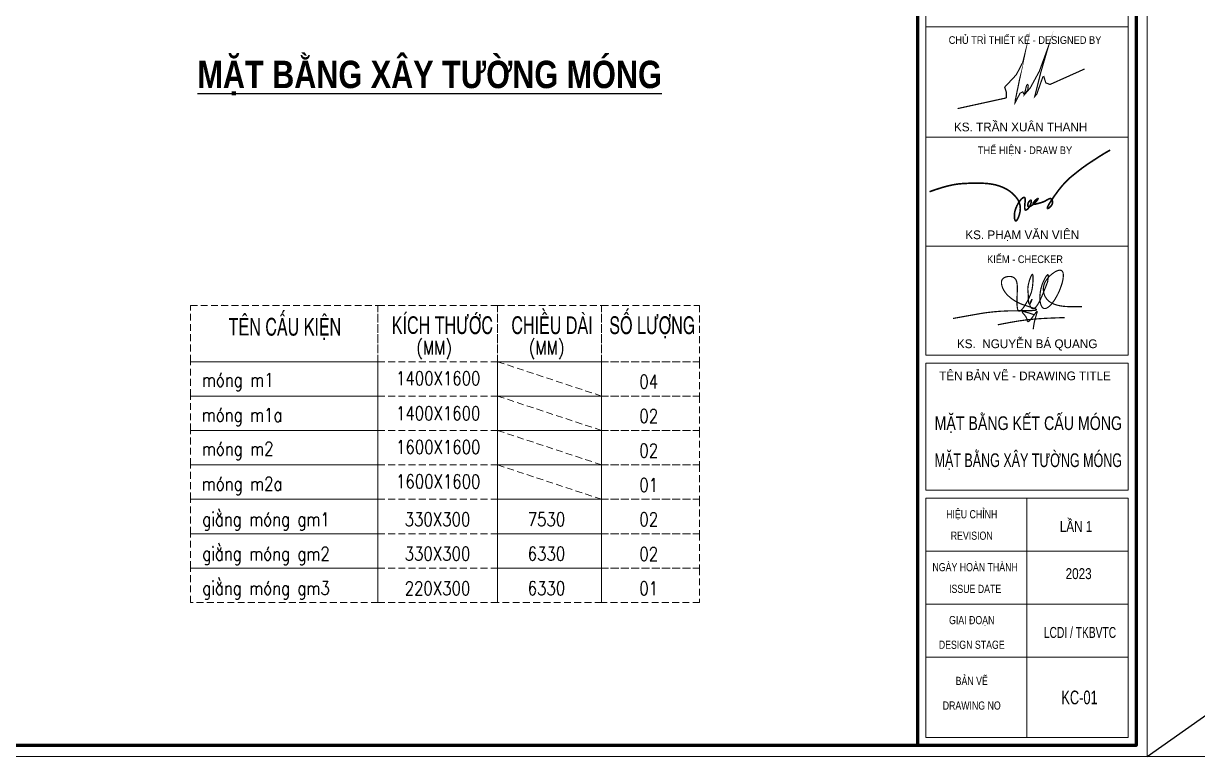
# Model space of a CAD drawing. Header units: millimetres. Extents: x -211129 to 461116, y -574633 to 115.
# Drawn here: x -161950 to -140490, y -561391 to -548000 of the extents above; entities that cross this region are included whole.
import ezdxf
from ezdxf.enums import TextEntityAlignment as Align

# ---------------------------------------------------------------- set-up
doc = ezdxf.new("R2010")
doc.units = ezdxf.units.MM
doc.header["$MEASUREMENT"] = 0
doc.linetypes.add('HIDDEN', pattern=[0.375, 0.25, -0.125])
doc.layers.get('Defpoints').update_dxf_attribs({"color": 1})
doc.layers.add('KCS_Plotter', color=11, linetype='Continuous', plot=False)
for name, color, linetype, lineweight in [('Khungten_LCDI', 7, 'Continuous', 5), ('LC ISO', 153, 'Continuous', 13), ('LC MANH DUT', 35, 'HIDDEN', 5), ('LC Net dam 1', 30, 'Continuous', 30), ('LC Net thay', 63, 'Continuous', 25), ('LC Text1', 3, 'Continuous', 20), ('LC Text2', 7, 'Continuous', 25)]:
    doc.layers.add(name, color=color, linetype=linetype, lineweight=lineweight)
doc.styles.add('Khungten', font='VHAVAN.TTF', dxfattribs={"width": 0.9, "height": 5000})
doc.styles.add('LC 1', font='VHAVANB.TTF')
doc.styles.add('LC 2', font='VHARIALN.TTF', dxfattribs={"width": 0.7})
doc.styles.add('LC 3', font='vnsimli.shx', dxfattribs={"width": 0.75})
doc.styles.add('LC3', font='VHARIALB.TTF', dxfattribs={"width": 0.8})
doc.styles.add('Title', font='VHBLACK.TTF', dxfattribs={"width": 0.8})
doc.styles.add('VNAVANTH', font='VHAVANB.TTF', dxfattribs={"width": 0.6})

# ---------------------------------------------------------------- blocks, each defined once
blk = doc.blocks.new('NGUYEN BA QUANG')
at = {"layer": 'LC ISO', "const_width": 54}
for points in [[(906, 1114, 0.006821), (929, 1272, 0.011774), (937, 1340, 0.026266), (938, 1394, 0.052103), (935, 1423, 0.076783), (930, 1436, 0.163971), (923, 1442, 0.170042), (914, 1442, 0.080479), (902, 1436, 0.05585), (881, 1417, 0.031056), (847, 1375, 0.025203), (791, 1286, 0.116129), (556, 476, 0.061974), (575, 166, 0.045365), (610, 47, 0.070676), (660, -41, 0.091415), (710, -86, 0.146905), (783, -104, 0.068448), (833, -95, 0.049636), (885, -72, 0.053986), (978, -6, 0.029209), (1056, 69, 0.021304), (1134, 162, 0.025491), (1250, 329, 0.068873), (1561, 1027, 0.01773), (1596, 1171, 0.037697), (1624, 1368, 0.029037), (1623, 1453, 0.04288), (1613, 1525, 0.066726), (1590, 1583, 0.100495), (1556, 1623, 0.111871), (1508, 1644, 0.054631), (1469, 1647, 0.041179), (1426, 1643, 0.04561), (1355, 1623, 0.04967), (1225, 1558, 0.109429), (829, 1164, 0.05047), (753, 1012, 0.368126), (1079, 156, 0.040655), (1223, 90, 0.031441), (1383, 42, 0.023503), (1557, 9, 0.017084), (1742, -10, 0.011936), (1936, -19, 0.009133), (2206, -21, 0.002915), (2480, -16)], [(-3416, -557, -0.001023), (-2231, -345, -0.008385), (-1869, -289, -0.026114), (-905, -212, -0.007166), (-491, -205, 0.001773), (-49, -203, 0.009736), (200, -197, 0.025773), (331, -186, 0.054465), (383, -173, 0.09183), (397, -166, 0.386262), (399, -152, 0.129793), (379, -135, 0.036801), (321, -108, 0.016128), (184, -59, -0.006736), (-183, 62, -0.023924), (-416, 154, -0.046785), (-684, 310, -0.041509), (-918, 503, -0.092678), (-1136, 813, -0.077778), (-1199, 1035, -0.070106), (-1196, 1141, -0.201572), (-1106, 1286, -0.091887), (-982, 1343, -0.118851), (-732, 1351, -0.227561), (-543, 1208, -0.055716), (-508, 1121, -0.035741), (-487, 1019, -0.022757), (-478, 904, -0.018678), (-477, 714, 0.005361), (-493, 294, 0.022501), (-487, 25, 0.024956), (-474, -85, 0.051878), (-451, -169, 0.084004), (-427, -209, 0.302699), (-372, -224, 0.091028), (-331, -204, 0.045769), (-285, -164, 0.031407), (-218, -87, 0.026473), (-114, 66, 0.038878), (124, 530, 0.063388), (207, 831, 0.030377), (243, 1236, 0.019395), (241, 1350, 0.050857), (231, 1429, 0.089259), (221, 1451, 0.446193), (202, 1454, 0.08967), (185, 1438, 0.048315), (156, 1388, 0.024568), (114, 1288, 0.037087), (24, 971, 0.06811), (7, 722, 0.007404), (19, 571, -0.009821), (27, 442, 0.013775), (38, 214, 0.023991), (46, 154, 0.068642), (58, 113, 0.168495), (71, 99, 0.190472), (82, 99, 0.135753), (102, 116, 0.042547), (133, 165, 0.037247), (185, 280, 0.083462), (192, 310, 0.752396), (189, 311, 0.077103), (170, 286, 0.067778), (106, 135, 0.079642), (97, 52, 0.07615), (107, 12, 0.090818), (168, -77, 0.162992), (233, -111, 0.134535), (287, -101, 0.046135), (315, -85, 0.0589), (372, -33, 0.033446), (431, 44, 0.020493), (492, 142, 0.018931), (584, 325, 0.012315), (712, 617, 0.006262), (906, 1114)], [(-1368, -847, -0.004051), (-800, -737, -0.026384), (342, -582, -0.006339), (726, -556, -0.004215), (1111, -537, -0.002629), (1689, -517)], [(274, -380, 0.002584), (99, -322, 0.004829), (-9, -289, 0.009549), (-104, -262, 0.02019), (-180, -245, 0.020391), (-210, -242, 0.037792), (-233, -241, 0.083891), (-249, -244, 0.129866), (-256, -250, 0.170647), (-258, -257, 0.074142), (-257, -264, 0.04333), (-253, -271, 0.038982), (-240, -290, 0.018381), (-209, -327, -0.006145), (-155, -388, -0.017161), (-112, -442, -0.029179), (-72, -502, -0.056277), (-39, -577, -0.025416), (-31, -610, -0.003247), (-24, -652, 0.033316), (-18, -677, 0.055631), (-12, -689, 0.087521), (-5, -698, 0.15828), (8, -703, 0.07777), (18, -702, 0.051495), (30, -698, 0.04838), (50, -685, 0.02792), (72, -667, 0.021215), (104, -635, 0.012757), (138, -596, 0.011354), (192, -528, 0.005945), (265, -430, -0.007904), (360, -301, -0.011483), (384, -270, -0.027823), (404, -249, -0.066961), (415, -240, -0.123545), (420, -238, -0.248584), (424, -240, -0.12084), (426, -246, -0.064597), (426, -260, -0.027008), (421, -289, -0.011306), (411, -326, -0.007085), (384, -419, 0.007773), (340, -569, 0.03162), (266, -923, 0.004795), (248, -1055)]]:
    blk.add_lwpolyline(points, format="xyb", dxfattribs=at)
blk = doc.blocks.new('lcdi fix')
at = {"layer": 'Defpoints', "lineweight": 0}
blk.add_lwpolyline([(-1200, -14850), (-1200, 14850), (40800, 14850), (40800, -14850)], close=True, dxfattribs=at)
at = {"layer": 'Khungten_LCDI', "color": 5, "lineweight": 60}
blk.add_line((36600, 14650), (36600, -14650), dxfattribs=at)
at = {"layer": 'Khungten_LCDI', "color": 5, "lineweight": 25}
blk.add_line((40600, -14650), (40600, 14650), dxfattribs=at)
at = {"layer": 'Khungten_LCDI', "color": 9, "lineweight": 15}
for p, q in [((38600, -10133), (38600, -14500)), ((40450, -11100), (36750, -11100)), ((40450, -12067), (36750, -12067)), ((40450, -13033), (36750, -13033))]:
    blk.add_line(p, q, dxfattribs=at)
at = {"layer": 'Khungten_LCDI', "color": 5, "lineweight": 60}
blk.add_lwpolyline([(0, -14650), (0, 14650), (40600, 14650), (40600, -14650)], close=True, dxfattribs=at)
at = {"layer": 'Khungten_LCDI', "color": 9, "lineweight": 15}
for points in [[(36750, -1522), (40450, -1522), (40450, 446), (36750, 446)], [(36750, -1522), (40450, -1522), (40450, -3535), (36750, -3535)], [(36750, -5526), (40450, -5526), (40450, -3535), (36750, -3535)], [(36750, -7517), (40450, -7517), (40450, -5526), (36750, -5526)], [(36750, -9983), (40450, -9983), (40450, -7667), (36750, -7667)], [(36750, -14500), (40450, -14500), (40450, -10133), (36750, -10133)]]:
    blk.add_lwpolyline(points, close=True, dxfattribs=at)
at = {"layer": 'LC ISO', "const_width": 21.6}
for points in [[(38223, -2819), (38225, -2715), (38194, -2623), (38407, -2395), (38524, -2170), (38559, -2033), (38386, -2871), (38384, -2907), (38424, -2831), (38475, -2733), (38525, -2708), (38553, -2761), (38616, -2673), (38625, -2590), (38611, -2575), (38594, -2590), (38553, -2761), (38659, -2641), (38828, -2331), (38987, -1897), (38850, -2368), (38749, -2773), (38744, -2793), (38781, -2750), (38891, -2436), (38910, -2429), (38947, -2545), (39023, -2573), (39655, -2290)], [(37333, -3014), (38223, -2819)]]:
    blk.add_lwpolyline(points, dxfattribs=at)
at = {"layer": 'LC ISO', "const_width": 29.4}
blk.add_lwpolyline([(36820, -4532, -0.005589), (36989, -4475, -0.022453), (37203, -4416, -0.038343), (37420, -4384, -0.012299), (37598, -4377, -0.014061), (37778, -4377, -0.032435), (37955, -4393, -0.065887), (38169, -4456, -0.127402), (38414, -4647, -0.217203), (38474, -4901, -0.056046), (38441, -5010, -0.054981), (38419, -5051, -0.074917), (38408, -5062, -0.192631), (38398, -5066, -0.190426), (38389, -5060, -0.079856), (38381, -5046, -0.067464), (38372, -5000, -0.089823), (38386, -4872, -0.10427), (38491, -4676, -0.05658), (38522, -4647, -0.102761), (38543, -4637, -0.411767), (38565, -4649, -0.072182), (38568, -4664, -0.042063), (38568, -4712, 0.006515), (38560, -4797, 0.050846), (38561, -4843, 0.084642), (38565, -4859, 0.316888), (38580, -4867, 0.10557), (38595, -4862, 0.079173), (38621, -4840, 0.148897), (38679, -4718, 0.074472), (38679, -4697, 0.295229), (38672, -4687, 0.15701), (38666, -4688, 0.097298), (38650, -4700, 0.165018), (38616, -4769, 0.085117), (38617, -4789, 0.384735), (38637, -4804, 0.083003), (38655, -4801, 0.044183), (38675, -4792, 0.048448), (38722, -4759, 0.055197), (38788, -4688, 0.06223), (38806, -4659, 0.356145), (38806, -4653, 0.296448), (38800, -4654, 0.057996), (38762, -4684, 0.048541), (38723, -4728, 0.086608), (38714, -4746, 0.314867), (38717, -4757, 0.149234), (38731, -4761, 0.047589), (38753, -4759, 0.030742), (38810, -4746, 0.010919), (38888, -4722, 0.058476), (38947, -4694, -0.021304), (38991, -4669, -0.046344), (39013, -4660, -0.096698), (39032, -4658, -0.153723), (39049, -4665, -0.103714), (39061, -4682, -0.235546), (39057, -4769, -0.124446), (39000, -4831, -0.115248), (38981, -4839, -0.439421), (38974, -4834, -0.101123), (38974, -4824, -0.053735), (38987, -4792, -0.025453), (39029, -4720, -0.033469), (39248, -4420, -0.059013), (39491, -4194, -0.0344), (39818, -3959, -0.023249), (40123, -3771)], format="xyb", dxfattribs=at)
at = {"layer": 'LC Net dam 1', "xscale": 0.4, "yscale": 0.4, "zscale": 0.4}
blk.add_blockref('NGUYEN BA QUANG', (38616, -6625), dxfattribs=at)
at = {"color": 7}
for s, height, style, width, p in [('chñ tr× thiÕt kÕ - designed by', 140, 'Khungten', 0.9, (38566, -1832)), ('thÓ hiÖn - draw by', 140, 'Khungten', 0.9, (38566, -3845)), ('kiÓm - checker', 140, 'Khungten', 0.9, (38566, -5836)), ('hiÖu chØnh', 150, 'Khungten', 0.8, (37592, -10499)), ('revision', 150, 'Khungten', 0.8, (37592, -10891)), ('ngµy hoµn thµnh', 150, 'Khungten', 0.8, (37654, -11466)), ('issue date', 150, 'Khungten', 0.8, (37654, -11862)), ('giai ®o¹n', 150, 'Khungten', 0.8, (37592, -12433)), ('lcdi / TKBVTC', 200, 'Title', 0.7, (39571, -12684)), ('design stage', 150, 'Khungten', 0.8, (37592, -12883)), ('b¶n vÏ', 150, 'Khungten', 0.8, (37592, -13544)), ('drawing nO', 150, 'Khungten', 0.8, (37592, -13994))]:
    blk.add_text(s, height=height, dxfattribs=dict(at, style=style, width=width)).set_placement(p, align=Align.CENTER)
for s, style, p in [('ks. TRÇN XU¢N THANH ', 'VNAVANTH', (38515, -3430)), ('ks. PH¹M V¡N VI£N', 'VNAVANTH', (38515, -5399)), ('ks.  NGUYÔN B¸ QUANG', 'VNAVANTH', (38605, -7390)), ('tªn b¶n vÏ - drawing title', 'Khungten', (38566, -7977))]:
    blk.add_text(s, height=160, dxfattribs=dict(at, style=style)).set_placement(p, align=Align.CENTER)
at = {"color": 7, "style": 'Khungten', "width": 0.8}
for tag, p in [('REVISION', (39499, -10746)), ('NGAYHT', (39546, -11609))]:
    blk.add_attdef(tag, text='', height=200, dxfattribs=at).set_placement(p, align=Align.CENTER)
at = {"layer": 'LC Text1', "color": 3, "style": 'LC 1', "width": 1.834006}
for tag, p, p2 in [('TENBANVE1', (36913, -8886), (40339, -8886)), ('TENBANVE2', (36913, -9562), (40339, -9562))]:
    blk.add_attdef(tag, text='', height=250, dxfattribs=at).set_placement(p, p2, align=Align.FIT)
at = {"layer": 'LC Text1', "style": 'Title', "width": 0.7}
blk.add_attdef('SOBANVE', text='', height=250, dxfattribs=at).set_placement((39562, -13896), align=Align.CENTER)
blk = doc.blocks.new('TIEUDE1')
at = {"layer": 'LC Text2', "color": 7, "style": 'LC 1'}
blk.add_attdef('TIªU§Ò', text='', height=5, dxfattribs=at).set_placement((0, 0), align=Align.BOTTOM_CENTER)
blk.add_attdef('TL', text='', height=3, dxfattribs=at).set_placement((0, -2), align=Align.TOP_CENTER)

msp = doc.modelspace()

# ---------------------------------------------------------------- linework, layer by layer
at = {"layer": 'KCS_Plotter', "ltscale": 250}
msp.add_line((-141409.4, -561391.2), (-99409.4, -531691.2), dxfattribs=at)
at = {"layer": 'LC MANH DUT', "ltscale": 500}
for p, q in [((-153283, -554178.2), (-151382.1, -554806.9)), ((-153283, -554806.9), (-151382.1, -555435.6)), ((-153283, -555435.6), (-151382.1, -556064.4)), ((-153283, -556064.4), (-151382.1, -556693.1))]:
    msp.add_line(p, q, dxfattribs=at)
for points in [[(-158896.3, -553149.9), (-155472.4, -553149.9), (-155472.4, -554178.2), (-158896.3, -554178.2)], [(-155472.4, -553149.9), (-153283, -553149.9), (-153283, -554178.2), (-155472.4, -554178.2)], [(-153283, -553149.9), (-151382.1, -553149.9), (-151382.1, -554178.2), (-153283, -554178.2)], [(-151382.1, -553149.9), (-149592.3, -553149.9), (-149592.3, -554178.2), (-151382.1, -554178.2)], [(-158896.3, -554178.2), (-155472.4, -554178.2), (-155472.4, -554806.9), (-158896.3, -554806.9)], [(-155472.4, -554178.2), (-153283, -554178.2), (-153283, -554806.9), (-155472.4, -554806.9)], [(-153283, -554178.2), (-151382.1, -554178.2), (-151382.1, -554806.9), (-153283, -554806.9)], [(-151382.1, -554178.2), (-149592.3, -554178.2), (-149592.3, -554806.9), (-151382.1, -554806.9)], [(-158896.3, -554806.9), (-155472.4, -554806.9), (-155472.4, -555435.6), (-158896.3, -555435.6)], [(-155472.4, -554806.9), (-153283, -554806.9), (-153283, -555435.6), (-155472.4, -555435.6)], [(-153283, -554806.9), (-151382.1, -554806.9), (-151382.1, -555435.6), (-153283, -555435.6)], [(-151382.1, -554806.9), (-149592.3, -554806.9), (-149592.3, -555435.6), (-151382.1, -555435.6)], [(-158896.3, -555435.6), (-155472.4, -555435.6), (-155472.4, -556064.4), (-158896.3, -556064.4)], [(-155472.4, -555435.6), (-153283, -555435.6), (-153283, -556064.4), (-155472.4, -556064.4)], [(-153283, -555435.6), (-151382.1, -555435.6), (-151382.1, -556064.4), (-153283, -556064.4)], [(-151382.1, -555435.6), (-149592.3, -555435.6), (-149592.3, -556064.4), (-151382.1, -556064.4)], [(-158896.3, -556064.4), (-155472.4, -556064.4), (-155472.4, -556693.1), (-158896.3, -556693.1)], [(-155472.4, -556064.4), (-153283, -556064.4), (-153283, -556693.1), (-155472.4, -556693.1)], [(-153283, -556064.4), (-151382.1, -556064.4), (-151382.1, -556693.1), (-153283, -556693.1)], [(-151382.1, -556064.4), (-149592.3, -556064.4), (-149592.3, -556693.1), (-151382.1, -556693.1)], [(-158896.3, -556693.1), (-155472.4, -556693.1), (-155472.4, -557321.8), (-158896.3, -557321.8)], [(-155472.4, -556693.1), (-153283, -556693.1), (-153283, -557321.8), (-155472.4, -557321.8)], [(-153283, -556693.1), (-151382.1, -556693.1), (-151382.1, -557321.8), (-153283, -557321.8)], [(-151382.1, -556693.1), (-149592.3, -556693.1), (-149592.3, -557321.8), (-151382.1, -557321.8)], [(-158896.3, -557321.8), (-155472.4, -557321.8), (-155472.4, -557950.5), (-158896.3, -557950.5)], [(-155472.4, -557321.8), (-153283, -557321.8), (-153283, -557950.5), (-155472.4, -557950.5)], [(-153283, -557321.8), (-151382.1, -557321.8), (-151382.1, -557950.5), (-153283, -557950.5)], [(-151382.1, -557321.8), (-149592.3, -557321.8), (-149592.3, -557950.5), (-151382.1, -557950.5)], [(-158896.3, -557950.5), (-155472.4, -557950.5), (-155472.4, -558579.3), (-158896.3, -558579.3)], [(-155472.4, -557950.5), (-153283, -557950.5), (-153283, -558579.3), (-155472.4, -558579.3)], [(-153283, -557950.5), (-151382.1, -557950.5), (-151382.1, -558579.3), (-153283, -558579.3)], [(-151382.1, -557950.5), (-149592.3, -557950.5), (-149592.3, -558579.3), (-151382.1, -558579.3)]]:
    msp.add_lwpolyline(points, close=True, dxfattribs=at)

# ---------------------------------------------------------------- block references
at = {"layer": 'LC Net thay'}
ref = msp.add_blockref('lcdi fix', (-182209.4, -546541.2), dxfattribs=at)
ref.add_attrib('TENBANVE2', 'MÆT B»NG X¢Y T¦êNG MãNG', dxfattribs={"layer": 'LC Text1', "height": 250, "style": 'Title', "width": 0.583496}).set_placement((-145296.7, -556103.7), (-141870.2, -556103.7), align=Align.FIT)
ref.add_attrib('NGAYHT', '2023', dxfattribs={"layer": 'LC Text1', "height": 200, "style": 'Khungten', "width": 0.8}).set_placement((-142663.3, -558150.6), align=Align.CENTER)
ref.add_attrib('REVISION', 'lÇn 1', dxfattribs={"layer": 'LC Text1', "height": 200, "style": 'Khungten', "width": 0.8}).set_placement((-142710.6, -557287.5), align=Align.CENTER)
ref.add_attrib('SOBANVE', 'KC-01', dxfattribs={"layer": 'LC Text1', "height": 250, "style": 'Title', "width": 0.7}).set_placement((-142647.4, -560437.4), align=Align.CENTER)
ref.add_attrib('TENBANVE1', 'MÆT B»NG KÕT CÊU MãNG', dxfattribs={"layer": 'LC Text1', "height": 250, "style": 'Title', "width": 0.656274}).set_placement((-145296.7, -555427), (-141870.2, -555427), align=Align.FIT)
msp.add_blockref('lcdi fix', (-140209.4, -546541.2), dxfattribs=at)
at = {"layer": 'LC Text2'}
ref = msp.add_blockref('TIEUDE1', (-154526.8, -549331.1), dxfattribs=dict(at, xscale=101.6, yscale=101.6, zscale=101.6))
ref.add_attrib('TIªU§Ò', '%%UmÆt b»ng x©y t\xadêng mãng', dxfattribs={"color": 7, "height": 500.321, "style": 'LC3', "width": 0.8}).set_placement((-154526.8, -549331.1), align=Align.BOTTOM_CENTER)

# ---------------------------------------------------------------- texts
at = {"layer": 'LC Text1', "color": 3, "style": 'LC 3', "width": 0.8}
for s, p in [('(MM)', (-154770.5, -554047.2)), ('(MM)', (-152713.9, -554047.2)), ('mãng m1', (-158690, -554634.9)), ('mãng m1a', (-158691.1, -555273.7)), ('mãng m2', (-158690, -555892.3)), ('mãng m2a', (-158691.1, -556531.2)), ('gi»ng mãng gm1', (-158682.3, -557180.3)), ('gi»ng mãng gm2', (-158682.3, -557809.1)), ('gi»ng mãng gm3', (-158682.3, -558437.8))]:
    msp.add_text(s, height=250, rotation=359.95192, dxfattribs=at).set_placement(p)
for s, p in [('1400X1600', (-154368.7, -554606)), ('04', (-150520.2, -554669.1)), ('1400X1600', (-154369.7, -555244.9)), ('02', (-150520.2, -555297.8)), ('1600X1600', (-154368.7, -555863.5)), ('02', (-150520.2, -555926.5)), ('1600X1600', (-154368.7, -556492.2)), ('01', (-150520.2, -556555.2)), ('330X300', (-154382.1, -557182.4)), ('7530', (-152390.9, -557184)), ('02', (-150520.2, -557184)), ('330X300', (-154382.1, -557811.1)), ('6330', (-152390.9, -557812.7)), ('02', (-150520.8, -557817.8)), ('220X300', (-154382.7, -558444.9)), ('6330', (-152390.9, -558441.4)), ('01', (-150520.8, -558446.5))]:
    msp.add_text(s, height=250, rotation=359.95192, dxfattribs=at).set_placement(p, align=Align.CENTER)
at = {"layer": 'LC Text2', "lineweight": -2, "style": 'LC 2', "width": 0.8}
for s, height, p in [('chiÒu dµi', 321.43, (-153031.8, -553672.1)), ('Sè L¦îNG', 321.43, (-151242, -553672.1)), ('tªn cÊu kiÖn', 321.429, (-158200.2, -553699.8)), ('kÝch th\xadíc', 321.43, (-155218, -553670.4))]:
    msp.add_text(s, height=height, rotation=359.95192, dxfattribs=at).set_placement(p)

doc.saveas('drawing.dxf')
